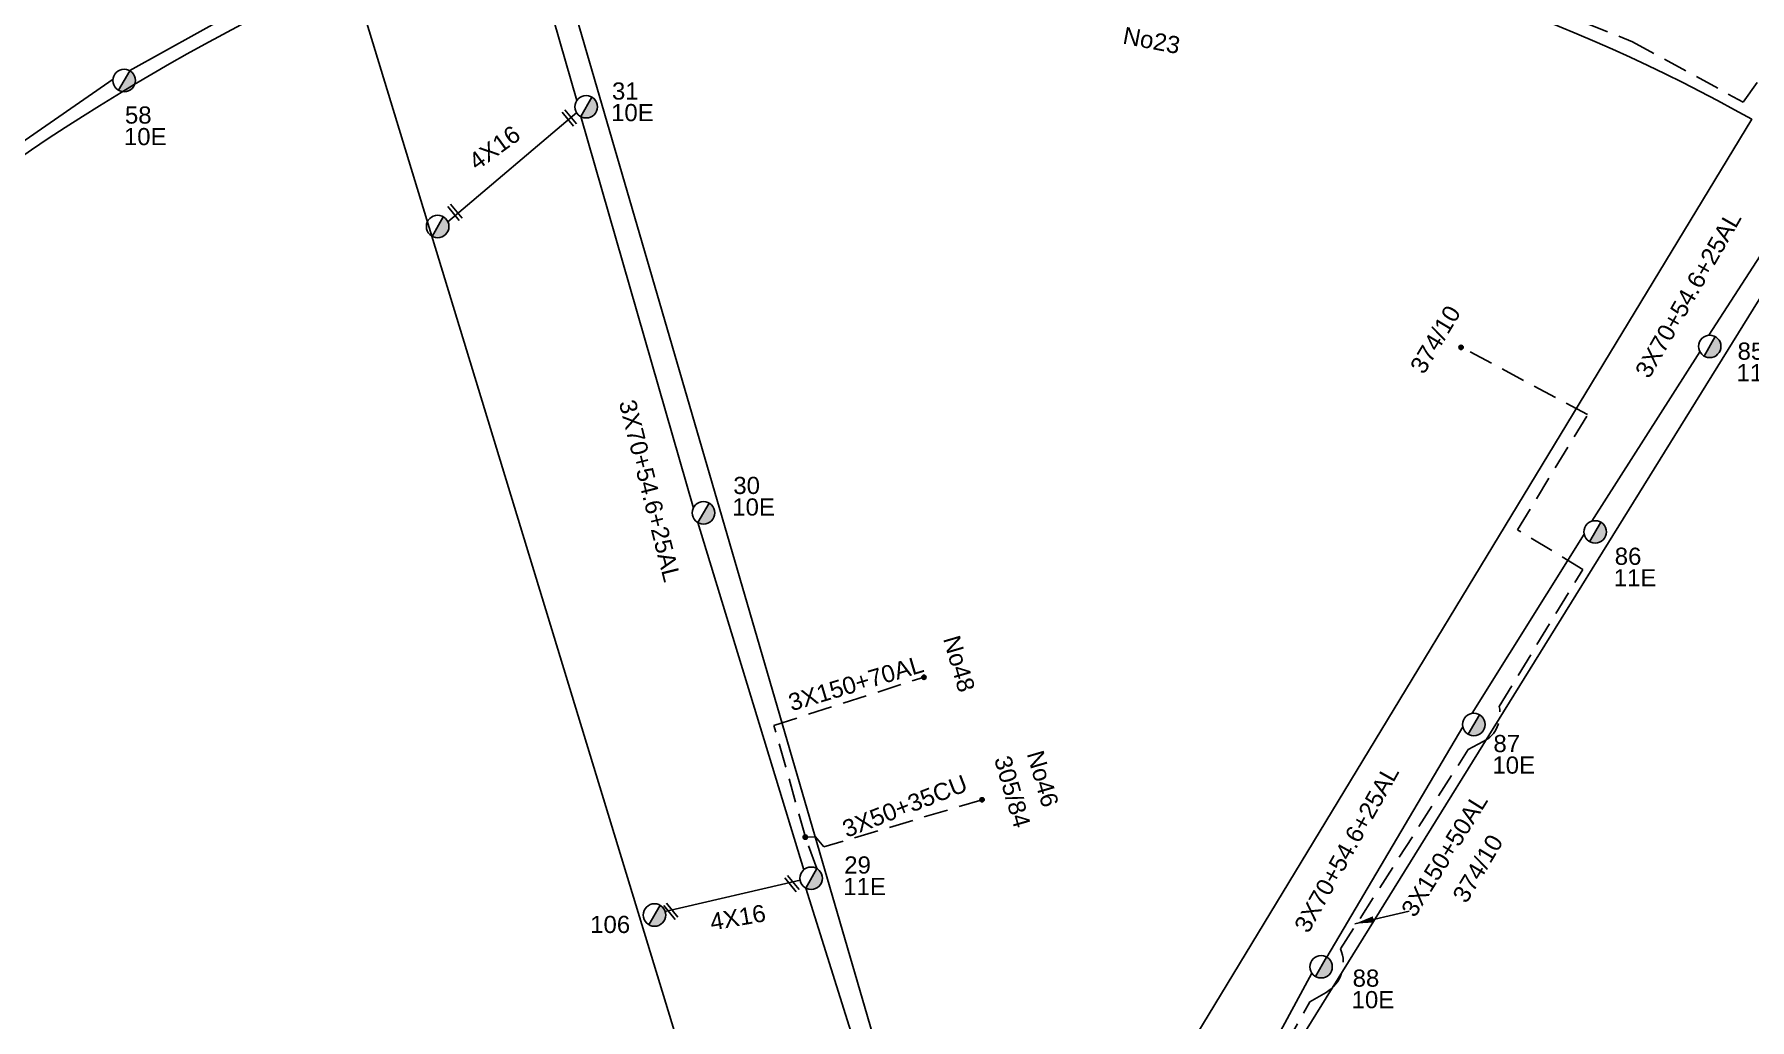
# Model space of a CAD drawing. Header units: millimetres. Extents: x 875 to 3140, y 727 to 1775.
# Drawn here: x 2156 to 2335.9, y 1235.8 to 1339.2 of the extents above; entities that cross this region are included whole.
import ezdxf
from ezdxf.enums import TextEntityAlignment as Align

# ---------------------------------------------------------------- set-up
doc = ezdxf.new("R2010")
doc.units = ezdxf.units.MM
doc.linetypes.add('DASHED', pattern=[19.05, 12.7, -6.35])
for name, color, linetype in [('Γυμνά εναέρια ΧΤ (3Φ)   3x50+35CU', 7, 'Continuous'), ('Εναέρια παροχή ΧΤ 4x16', 7, 'SYN_LINE'), ('Επιγραφές - Σχήματα', 7, 'Continuous'), ('Καλώδια ΧΤ   3x150+50AL', 7, 'DASHED'), ('Καλώδια ΧΤ   3x150+70AL', 7, 'DASHED'), ('Καλώδια ΧΤ   3x65+28+40', 7, 'Continuous'), ('Μηχανική τομή', 7, 'Continuous'), ('Στύλος ΦΜ', 7, 'Continuous'), ('Στύλος ΦΜ @ 1', 7, 'Continuous'), ('Συνδέσεις', 7, 'Continuous'), ('Συνεστραμμένα ΧΤ   3x70+54.6+25AL', 7, 'SYN_LINE'), ('Υπόβαθρο ΔΕΗ', 7, 'Continuous')]:
    doc.layers.add(name, color=color, linetype=linetype)
doc.styles.add('ar', font='arial.ttf')
doc.styles.get("Standard").update_dxf_attribs({"font": 'arial.ttf'})
doc.linetypes.add('SYN_LINE', pattern='A,0.5,-0.0001,["/\\/\\/\\/",Standard,S=0.1,R=0,X=0,Y=-0.05],-0.25', length=0.7501)
doc.dimstyles.new('ISO-25', dxfattribs={"dimtxt": 2.5, "dimasz": 2.5, "dimexe": 1.25, "dimexo": 0.625, "dimtad": 1, "dimtxsty": 'Standard', "dimcen": 2.5, "dimadec": 0, "dimazin": 0, "dimtfac": 1, "dimtmove": 0, "dimatfit": 3, "dimfxl": 1, "dimarcsym": 0})

# ---------------------------------------------------------------- blocks, each defined once
blk = doc.blocks.new('ΥΠΑΡΧΩΝ ΤΣΙΜΕΝΤΕΝΙΟΣ ΣΤΥΛΟΣ')
at = {"layer": 'Στύλος ΦΜ'}
blk.add_hatch(color=256, dxfattribs=at).paths.add_polyline_path([(-1.29, -2.28, 0.574793), (2.62, 0, 0.268822), (1.3, 2.27)])
blk.add_line((-1.29, -2.28), (1.3, 2.27), dxfattribs=at)
blk.add_circle((0, 0), 2.62, dxfattribs=at)
at = {"layer": 'Στύλος ΦΜ', "flags": 4}
for tag, p in [('ΑΡΙΘΜΟΣ', (-4.68, 8.05)), ('ΤΥΠΟΣ', (-4.91, 3.03))]:
    blk.add_attdef(tag, p, '', height=4, dxfattribs=at)
blk = doc.blocks.new('_ΣΥΝΔΕΣΗ')
at = {"layer": 'Συνδέσεις', "linetype": 'SYN_LINE', "ltscale": 40}
blk.add_hatch(color=256, dxfattribs=at).paths.add_polyline_path([(0.5, -0.01, 1), (-0.5, -0.01, 1)])
at = {"layer": 'Συνδέσεις'}
blk.add_circle((0, -0.01), 0.5, dxfattribs=at)
blk = doc.blocks.new('ΜΗΧΑΝΙΚΗ ΤΟΜΗ')
at = {"layer": 'Μηχανική τομή', "ltscale": 40}
for p, q in [((-1.89, 0.78), (1.89, 0.78)), ((1.89, 0), (-1.89, 0))]:
    blk.add_line(p, q, dxfattribs=at)

msp = doc.modelspace()

# ---------------------------------------------------------------- linework, layer by layer
at = {"layer": 'Γυμνά εναέρια ΧΤ (3Φ)   3x50+35CU', "color": 2, "linetype": 'DASHED', "ltscale": 0.2}
msp.add_lwpolyline([(2255.4, 1258.91), (2238.79, 1253.95), (2237.92, 1255.01), (2236.86, 1254.99)], dxfattribs=at)
at = {"layer": 'Εναέρια παροχή ΧΤ 4x16', "color": 2, "ltscale": 20}
msp.add_lwpolyline([(2212.87, 1330.99), (2199.35, 1319.55)], dxfattribs=at)
at = {"layer": 'Εναέρια παροχή ΧΤ 4x16', "color": 2, "ltscale": 15}
msp.add_lwpolyline([(2236.3, 1250.48), (2222.14, 1247.16)], dxfattribs=at)
at = {"layer": 'Καλώδια ΧΤ   3x150+50AL', "color": 62, "ltscale": 0.2}
msp.add_lwpolyline([(2226.97, 1171.83), (2216.83, 1167.63), (2215.88, 1170.31, -0.354362), (2230.75, 1202.18, -0.321669), (2266.69, 1200.17), (2275.44, 1210.5, 0.321202), (2275.7, 1213.81), (2275.03, 1215.74, -0.658954), (2279.65, 1219.95), (2289.74, 1237.7), (2291.44, 1238.69, 0.378897), (2292.96, 1243.25), (2306.36, 1264.19), (2307.93, 1265, 0.349213), (2309.59, 1268.67), (2318.37, 1283.06), (2311.52, 1287.22), (2318.86, 1299.31), (2305.62, 1306.38)], format="xyb", dxfattribs=at)
at = {"layer": 'Καλώδια ΧΤ   3x150+70AL', "color": 5, "ltscale": 0.2}
msp.add_lwpolyline([(2272.3, 1341.11), (2273.85, 1352.43), (2291.92, 1348.92), (2311.53, 1343.27), (2323.59, 1338.42), (2335.18, 1332.09), (2342.41, 1342.26), (2351, 1338.81)], dxfattribs=at)
at = {"layer": 'Καλώδια ΧΤ   3x150+70AL', "color": 2, "linetype": 'DASHED', "ltscale": 0.2}
msp.add_lwpolyline([(2238.04, 1251.69), (2236.86, 1254.99), (2233.55, 1266.7), (2249.3, 1271.77)], dxfattribs=at)
at = {"layer": 'Καλώδια ΧΤ   3x65+28+40', "color": 151, "ltscale": 0.2}
for points in [[(2166, 1335.4), (2187.2, 1347.19)], [(2138.26, 1316.5), (2164.25, 1334.49)]]:
    msp.add_lwpolyline(points, dxfattribs=at)
at = {"layer": 'Συνεστραμμένα ΧΤ   3x70+54.6+25AL', "color": 2, "ltscale": 20}
for points in [[(2205.01, 1359.63), (2212.89, 1332.26)], [(2213.29, 1330.58), (2225.1, 1289.51)], [(2225.58, 1287.98), (2236.7, 1251.56)], [(2236.88, 1249.64), (2244.66, 1224.89)]]:
    msp.add_lwpolyline(points, dxfattribs=at)
at = {"layer": 'Συνεστραμμένα ΧΤ   3x70+54.6+25AL', "color": 5, "ltscale": 15}
msp.add_lwpolyline([(2331.59, 1307.65), (2339.25, 1319.55)], dxfattribs=at)
at = {"layer": 'Συνεστραμμένα ΧΤ   3x70+54.6+25AL', "color": 5, "ltscale": 20}
for points in [[(2319.3, 1288.12), (2330.65, 1305.88)], [(2306.76, 1267.97), (2318.5, 1286.78)], [(2291.51, 1242.4), (2305.79, 1266.54)], [(2277.5, 1217.66), (2289.96, 1240.71)]]:
    msp.add_lwpolyline(points, dxfattribs=at)
at = {"layer": 'Υπόβαθρο ΔΕΗ'}
for points in [[(2161.83, 1434.42), (2184.68, 1359.92, 0.177758), (2076.05, 1262.48, 0.008348), (2005.97, 1293.39, -0.120779), (2052.1, 1362.82, -0.085598), (2157.95, 1435.81)], [(2210.53, 1348.95), (2246.5, 1225.35, -0.075974), (2270.72, 1222.47), (2336.07, 1330.3, 0.184304), (2210.53, 1348.95, 4.030391)], [(2089.28, 1256.21), (2207.12, 1204.97, -0.133904), (2227.01, 1221.85), (2189.23, 1345.8, 0.155489), (2089.28, 1256.21, 3.657191)], [(2345.53, 1325.38), (2278.44, 1217.12, -0.117069), (2297.59, 1192.48), (2416.39, 1223.33, 0.17031), (2345.53, 1325.38, -6.731976)]]:
    msp.add_lwpolyline(points, format="xyb", dxfattribs=at)

# ---------------------------------------------------------------- block references
at = {"layer": 'Μηχανική τομή', "xscale": 0.4999999999995248, "yscale": 0.4999999999995248, "zscale": 0.4999999999995248, "rotation": 129.3757321908782}
for p in [(2212.24, 1330.55), (2200.25, 1320.66), (2235.58, 1250.22), (2222.89, 1247.33)]:
    msp.add_blockref('ΜΗΧΑΝΙΚΗ ΤΟΜΗ', p, dxfattribs=at)
at = {"layer": 'Στύλος ΦΜ @ 1', "ltscale": 40}
ref = msp.add_blockref('ΥΠΑΡΧΩΝ ΤΣΙΜΕΝΤΕΝΙΟΣ ΣΤΥΛΟΣ', (2165.42, 1334.37), dxfattribs=dict(at, xscale=0.4499999999998181, yscale=0.4499999999998181, zscale=0.4499999999998181))
ref.add_attrib('ΤΥΠΟΣ', '10E', (2165.39, 1327.58), dxfattribs={"layer": 'Στύλος ΦΜ', "height": 1.8, "flags": 4})
ref.add_attrib('ΑΡΙΘΜΟΣ', '58', (2165.5, 1329.84), dxfattribs={"layer": 'Στύλος ΦΜ', "height": 1.8, "flags": 4})
ref = msp.add_blockref('ΥΠΑΡΧΩΝ ΤΣΙΜΕΝΤΕΝΙΟΣ ΣΤΥΛΟΣ', (2213.87, 1331.61), dxfattribs=dict(at, xscale=0.4499999999998181, yscale=0.4499999999998181, zscale=0.4499999999998181))
ref.add_attrib('ΤΥΠΟΣ', '10E', (2216.47, 1330.1), dxfattribs={"layer": 'Στύλος ΦΜ', "height": 1.8, "flags": 4})
ref.add_attrib('ΑΡΙΘΜΟΣ', '31', (2216.57, 1332.36), dxfattribs={"layer": 'Στύλος ΦΜ', "height": 1.8, "flags": 4})
at = {"layer": 'Στύλος ΦΜ @ 1', "ltscale": 40, "xscale": 0.4499999999998181, "yscale": 0.4499999999998181, "zscale": 0.4499999999998181}
msp.add_blockref('ΥΠΑΡΧΩΝ ΤΣΙΜΕΝΤΕΝΙΟΣ ΣΤΥΛΟΣ', (2198.29, 1319.04), dxfattribs=at)
at = {"layer": 'Στύλος ΦΜ @ 1', "ltscale": 40}
ref = msp.add_blockref('ΥΠΑΡΧΩΝ ΤΣΙΜΕΝΤΕΝΙΟΣ ΣΤΥΛΟΣ', (2331.67, 1306.47), dxfattribs=dict(at, xscale=0.4499999999998181, yscale=0.4499999999998181, zscale=0.4499999999998181))
ref.add_attrib('ΤΥΠΟΣ', '11E', (2334.48, 1302.81), dxfattribs={"layer": 'Στύλος ΦΜ', "height": 1.8, "flags": 4})
ref.add_attrib('ΑΡΙΘΜΟΣ', '85', (2334.59, 1305.07), dxfattribs={"layer": 'Στύλος ΦΜ', "height": 1.8, "flags": 4})
ref = msp.add_blockref('ΥΠΑΡΧΩΝ ΤΣΙΜΕΝΤΕΝΙΟΣ ΣΤΥΛΟΣ', (2226.16, 1289), dxfattribs=dict(at, xscale=0.4499999999998181, yscale=0.4499999999998181, zscale=0.4499999999998181))
ref.add_attrib('ΤΥΠΟΣ', '10E', (2229.18, 1288.72), dxfattribs={"layer": 'Στύλος ΦΜ', "height": 1.8, "flags": 4})
ref.add_attrib('ΑΡΙΘΜΟΣ', '30', (2229.29, 1290.98), dxfattribs={"layer": 'Στύλος ΦΜ', "height": 1.8, "flags": 4})
ref = msp.add_blockref('ΥΠΑΡΧΩΝ ΤΣΙΜΕΝΤΕΝΙΟΣ ΣΤΥΛΟΣ', (2319.66, 1287), dxfattribs=dict(at, xscale=0.4499999999998181, yscale=0.4499999999998181, zscale=0.4499999999998181))
ref.add_attrib('ΤΥΠΟΣ', '11E', (2321.6, 1281.29), dxfattribs={"layer": 'Στύλος ΦΜ', "height": 1.8, "flags": 4})
ref.add_attrib('ΑΡΙΘΜΟΣ', '86', (2321.71, 1283.55), dxfattribs={"layer": 'Στύλος ΦΜ', "height": 1.8, "flags": 4})
ref = msp.add_blockref('ΥΠΑΡΧΩΝ ΤΣΙΜΕΝΤΕΝΙΟΣ ΣΤΥΛΟΣ', (2306.94, 1266.8), dxfattribs=dict(at, xscale=0.4499999999998181, yscale=0.4499999999998181, zscale=0.4499999999998181))
ref.add_attrib('ΤΥΠΟΣ', '10E', (2308.88, 1261.64), dxfattribs={"layer": 'Στύλος ΦΜ', "height": 1.8, "flags": 4})
ref.add_attrib('ΑΡΙΘΜΟΣ', '87', (2308.99, 1263.9), dxfattribs={"layer": 'Στύλος ΦΜ', "height": 1.8, "flags": 4})
ref = msp.add_blockref('ΥΠΑΡΧΩΝ ΤΣΙΜΕΝΤΕΝΙΟΣ ΣΤΥΛΟΣ', (2237.46, 1250.66), dxfattribs=dict(at, xscale=0.4499999999998181, yscale=0.4499999999998181, zscale=0.4499999999998181))
ref.add_attrib('ΤΥΠΟΣ', '11E', (2240.82, 1248.9), dxfattribs={"layer": 'Στύλος ΦΜ', "height": 1.8, "flags": 4})
ref.add_attrib('ΑΡΙΘΜΟΣ', '29', (2240.92, 1251.16), dxfattribs={"layer": 'Στύλος ΦΜ', "height": 1.8, "flags": 4})
ref = msp.add_blockref('ΥΠΑΡΧΩΝ ΤΣΙΜΕΝΤΕΝΙΟΣ ΣΤΥΛΟΣ', (2221.02, 1246.81), dxfattribs=dict(at, xscale=0.4499999999998181, yscale=0.4499999999998181, zscale=0.4499999999998181))
ref.add_attrib('ΤΥΠΟΣ', '106', (2214.28, 1244.92), dxfattribs={"layer": 'Στύλος ΦΜ', "height": 1.8, "flags": 4})
ref = msp.add_blockref('ΥΠΑΡΧΩΝ ΤΣΙΜΕΝΤΕΝΙΟΣ ΣΤΥΛΟΣ', (2290.92, 1241.38), dxfattribs=dict(at, xscale=0.4499999999998181, yscale=0.4499999999998181, zscale=0.4499999999998181))
ref.add_attrib('ΤΥΠΟΣ', '10E', (2294.12, 1237.03), dxfattribs={"layer": 'Στύλος ΦΜ', "height": 1.8, "flags": 4})
ref.add_attrib('ΑΡΙΘΜΟΣ', '88', (2294.23, 1239.29), dxfattribs={"layer": 'Στύλος ΦΜ', "height": 1.8, "flags": 4})
at = {"layer": 'Συνδέσεις', "xscale": 0.4500000000000455, "yscale": 0.4500000000000455, "zscale": 0.4500000000000455}
for p in [(2305.6, 1306.37), (2249.28, 1271.76), (2255.38, 1258.9), (2236.84, 1254.98)]:
    msp.add_blockref('_ΣΥΝΔΕΣΗ', p, dxfattribs=at)

# ---------------------------------------------------------------- texts
at = {"layer": 'Γυμνά εναέρια ΧΤ (3Φ)   3x50+35CU', "ltscale": 20}
msp.add_text('3X50+35CU', height=1.8, rotation=21.2889, dxfattribs=at).set_placement((2247.27, 1258.24), align=Align.MIDDLE)
at = {"layer": 'Εναέρια παροχή ΧΤ 4x16', "ltscale": 20}
for rotation, p in [(36.0614, (2204.24, 1327.32)), (9.8574, (2229.76, 1246.56))]:
    msp.add_text('4X16', height=1.8, rotation=rotation, dxfattribs=at).set_placement(p, align=Align.MIDDLE)
at = {"layer": 'Επιγραφές - Σχήματα', "ltscale": 20, "char_height": 1.8, "width": 7.4435, "attachment_point": 1, "style": 'ar'}
for s, insert, rotation in [('Νο23', (2270.37, 1340.02), 349.2391), ('374/10', (2300.15, 1304.36), 59.1107), ('Νο48', (2253, 1276.31), 286.2387), ('305/84', (2258.35, 1263.69), 286.2387), ('Νο46', (2261.77, 1264.24), 286.2387), ('374/10', (2304.6, 1248.85), 59.1107)]:
    msp.add_mtext(s, dxfattribs=dict(at, insert=insert, rotation=rotation))
at = {"layer": 'Καλώδια ΧΤ   3x150+50AL', "ltscale": 0.2}
msp.add_text('3X150+50AL', height=1.8, rotation=57.9723, dxfattribs=at).set_placement((2303.85, 1253.12), align=Align.MIDDLE)
at = {"layer": 'Καλώδια ΧΤ   3x150+70AL', "ltscale": 0.2}
msp.add_text('3X150+70AL', height=1.8, rotation=16.5933, dxfattribs=at).set_placement((2242.14, 1271.13), align=Align.MIDDLE)
at = {"layer": 'Συνεστραμμένα ΧΤ   3x70+54.6+25AL', "ltscale": 20}
for rotation, p in [(60.1087, (2329.41, 1311.92)), (284.1307, (2220.54, 1291.32)), (60.6451, (2293.59, 1253.76))]:
    msp.add_text('3X70+54.6+25AL', height=1.8, rotation=rotation, dxfattribs=at).set_placement(p, align=Align.MIDDLE)

# ---------------------------------------------------------------- leaders
at = {"layer": 'Επιγραφές - Σχήματα', "ltscale": 40}
msp.add_leader([(2294.47, 1245.9), (2300.17, 1247.21)], dimstyle='ISO-25', override={"dimasz": 2, "dimtad": 0}, dxfattribs=at)

doc.saveas('drawing.dxf')
